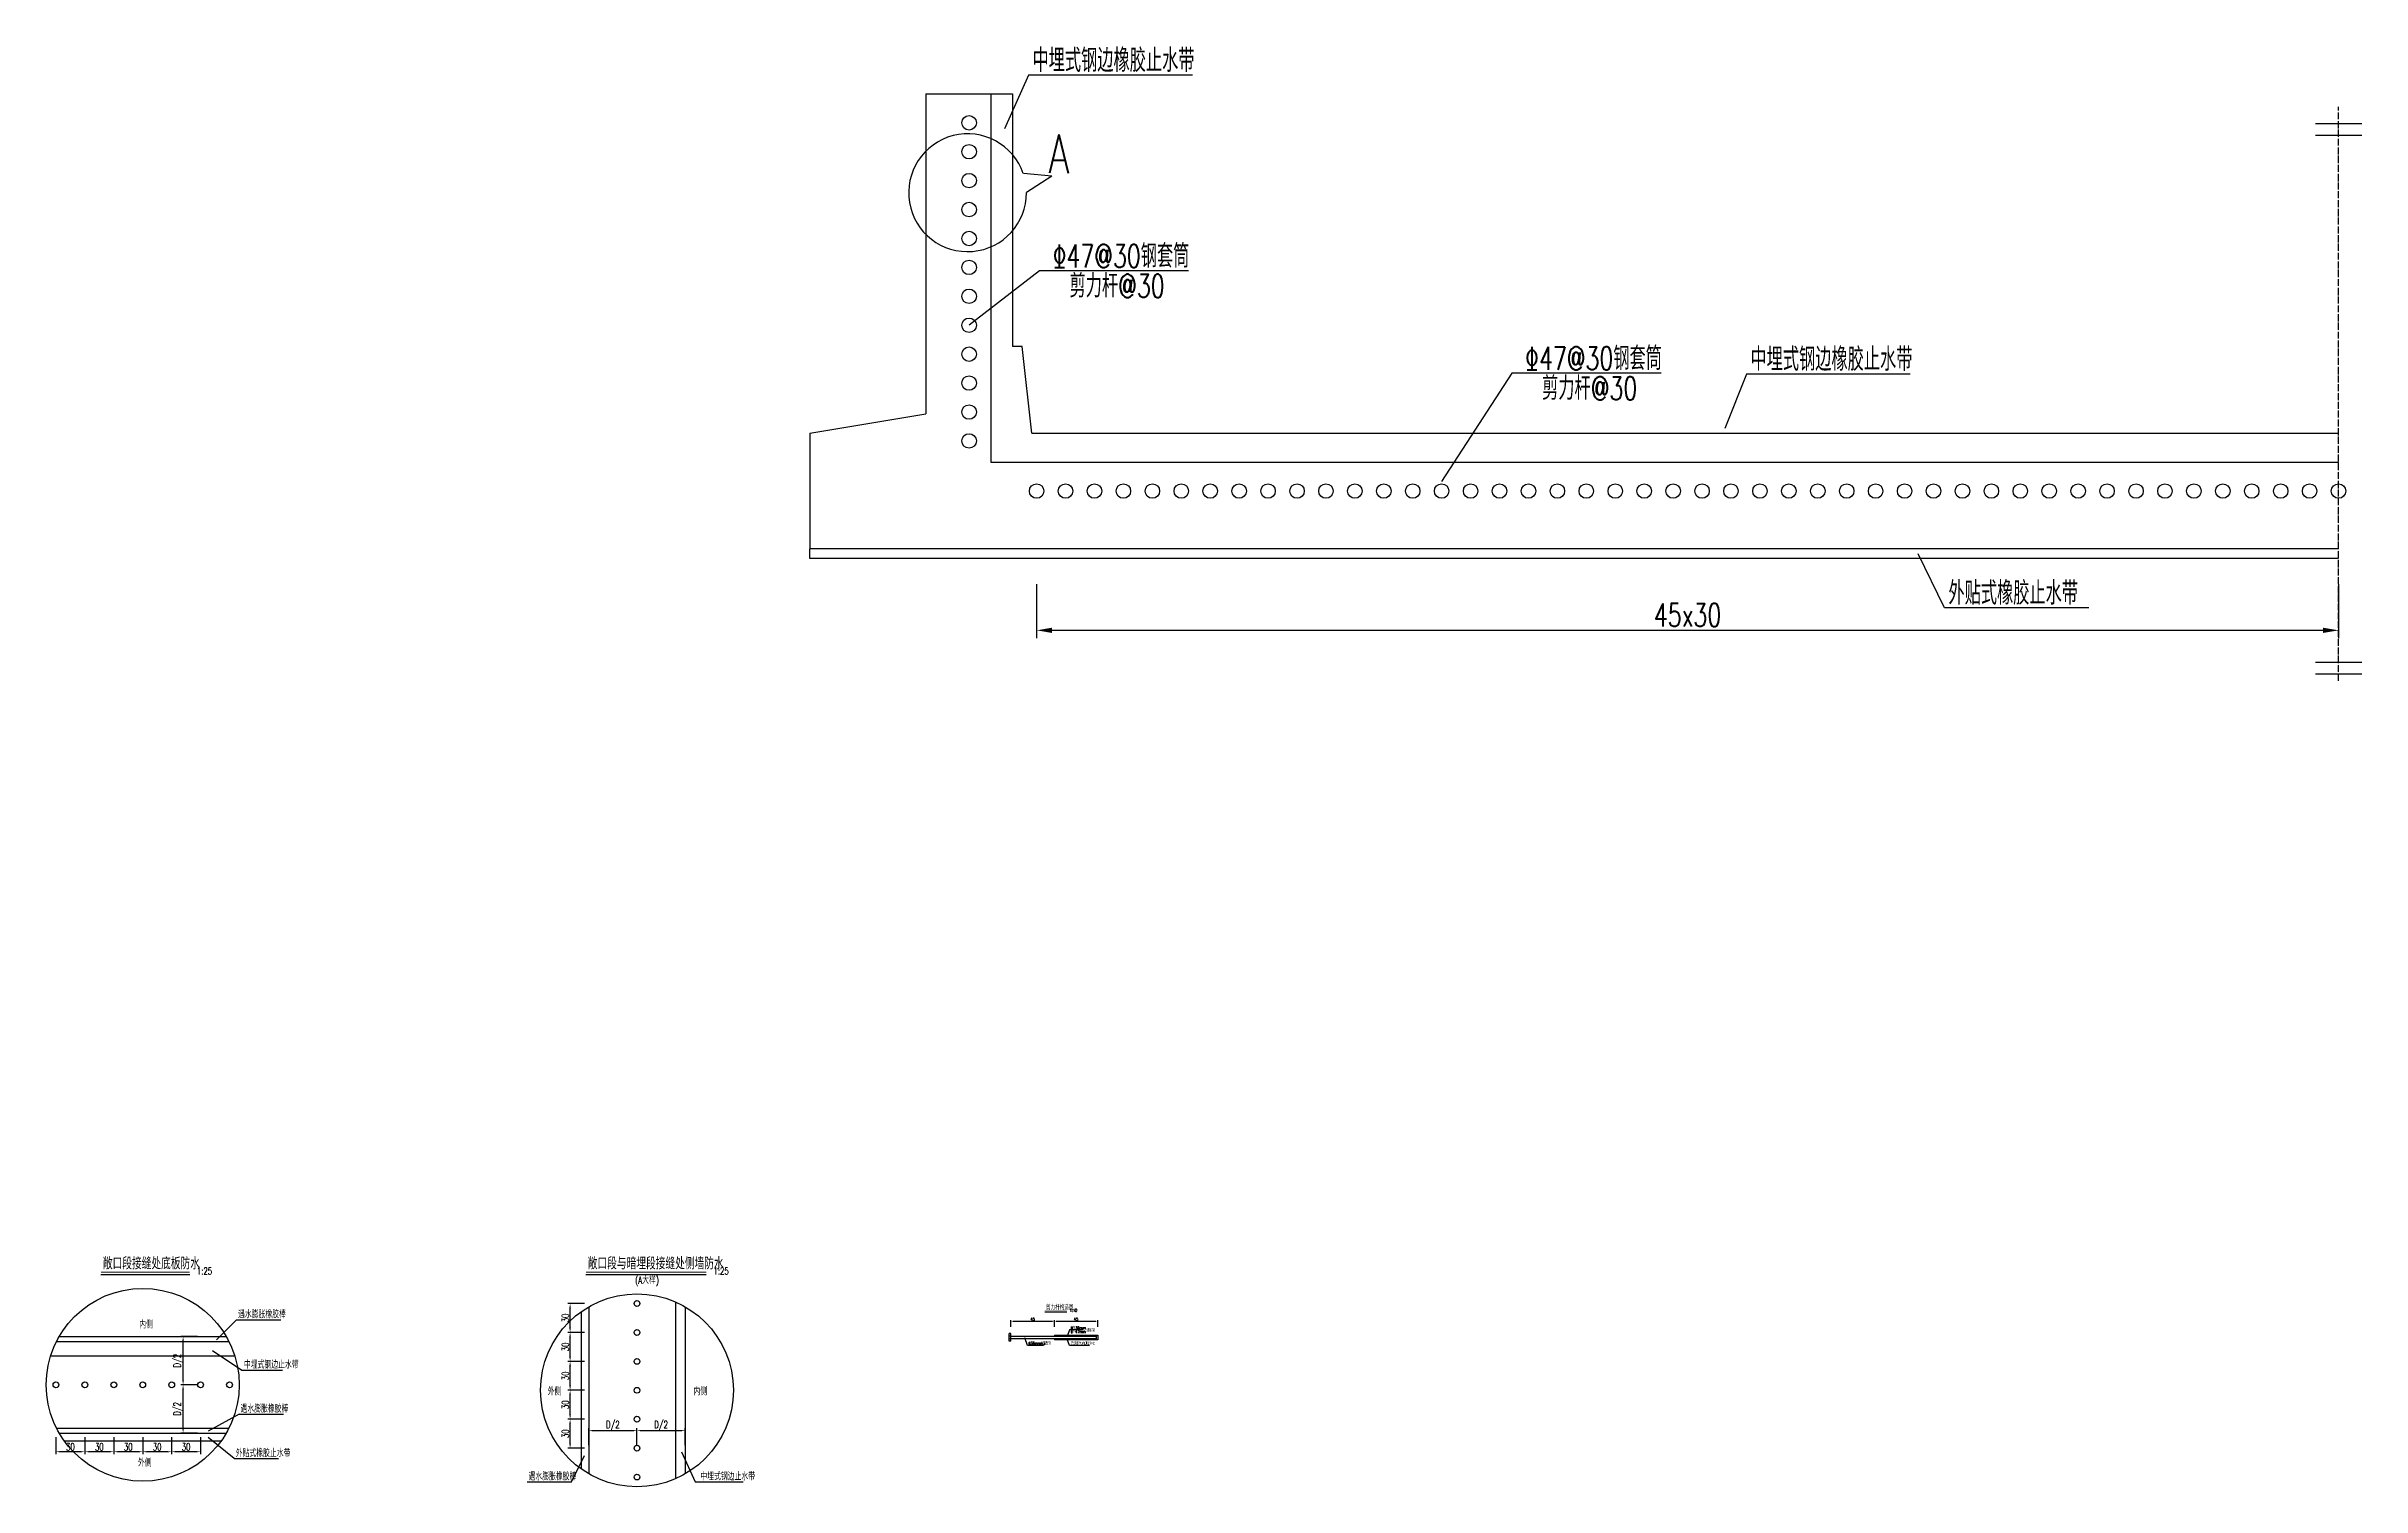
# Model space of a CAD drawing. Header units: millimetres. Extents: x 36 to 14378, y 10350 to 22564.
# Drawn here: x 1199 to 3600, y 10350 to 11844 of the extents above; entities that cross this region are included whole.
import ezdxf

# ---------------------------------------------------------------- set-up
doc = ezdxf.new("R2010")
doc.units = ezdxf.units.MM
doc.header["$LTSCALE"] = 0.3
doc.header["$MEASUREMENT"] = 0
doc.linetypes.add('ACAD_ISO02W100', pattern=[15, 12, -3])
doc.linetypes.add('ACAD_ISO04W100', pattern=[30, 24, -3, 0, -3])
for name, color, linetype in [('中心线', 5, 'ACAD_ISO04W100'), ('文字', 7, 'Continuous'), ('标注', 7, 'Continuous'), ('次轮廓线', 7, 'Continuous'), ('虚线', 2, 'ACAD_ISO02W100'), ('轮廓线', 1, 'Continuous')]:
    doc.layers.add(name, color=color, linetype=linetype)
doc.styles.get("Standard").update_dxf_attribs({"font": 'simplex1.shx', "width": 0.7, "bigfont": 'hztxt.shx'})
doc.dimstyles.new('10', dxfattribs={"dimtxt": 3, "dimasz": 2, "dimexe": 1, "dimexo": 1, "dimgap": 0.5, "dimtad": 1, "dimdec": 1, "dimdsep": 46, "dimtxsty": 'Standard', "dimcen": 0.5, "dimadec": 0, "dimazin": 0, "dimtfac": 1, "dimtdec": 1, "dimtofl": 0, "dimtmove": 2, "dimatfit": 3, "dimfxl": 0, "dimtolj": 1, "dimtzin": 0, "dimarcsym": 0})
doc.dimstyles.new('25', dxfattribs={"dimscale": 2.5, "dimtxt": 3, "dimasz": 2, "dimexe": 1, "dimexo": 1, "dimgap": 0.5, "dimtad": 1, "dimdec": 1, "dimdsep": 46, "dimtxsty": 'Standard', "dimcen": 0.5, "dimadec": 0, "dimazin": 0, "dimtfac": 1, "dimtdec": 1, "dimtofl": 0, "dimtmove": 2, "dimatfit": 3, "dimfxl": 0, "dimtolj": 1, "dimtzin": 0, "dimarcsym": 0})
doc.dimstyles.new('80', dxfattribs={"dimscale": 8, "dimtxt": 3, "dimasz": 2, "dimexe": 1, "dimexo": 1, "dimgap": 0.5, "dimtad": 1, "dimdec": 1, "dimdsep": 46, "dimtxsty": 'Standard', "dimcen": 0.5, "dimadec": 0, "dimazin": 0, "dimtfac": 1, "dimtdec": 1, "dimtofl": 0, "dimtmove": 2, "dimatfit": 3, "dimfxl": 0, "dimtolj": 1, "dimtzin": 0, "dimarcsym": 0})

# ---------------------------------------------------------------- blocks, each defined once
blk = doc.blocks.new('*D34')
at = {"color": 0, "lineweight": -2}
for p, q in [((2226, 11286.2), (2226, 11230.2)), ((3576, 11286.2), (3576, 11230.2)), ((2242, 11238.2), (3560, 11238.2))]:
    blk.add_line(p, q, dxfattribs=at)
at = {"color": 0}
for points in [[(2242, 11240.9), (2242, 11235.5), (2226, 11238.2)], [(3560, 11240.9), (3560, 11235.5), (3576, 11238.2)]]:
    blk.add_solid(points, dxfattribs=at)
at = {"layer": 'Defpoints', "color": 0}
for p in [(2226, 11382.6), (3576, 11382.6), (3576, 11238.2)]:
    blk.add_point(p, dxfattribs=at)
at = {"color": 0, "insert": (2901, 11254.2), "char_height": 24, "attachment_point": 5}
blk.add_mtext('\\A1;45x30', dxfattribs=at)
blk = doc.blocks.new('*D41')
at = {"color": 0, "lineweight": -2}
for p, q in [((1757.3, 10419.9), (1739.8, 10419.9)), ((1742.3, 10394.9), (1742.3, 10414.9)), ((1757.3, 10389.9), (1739.8, 10389.9))]:
    blk.add_line(p, q, dxfattribs=at)
at = {"color": 0}
for points in [[(1741.4, 10414.9), (1743.1, 10414.9), (1742.3, 10419.9)], [(1741.4, 10394.9), (1743.1, 10394.9), (1742.3, 10389.9)]]:
    blk.add_solid(points, dxfattribs=at)
at = {"layer": 'Defpoints', "color": 0}
for p in [(1742.3, 10419.9), (1811.6, 10419.9), (1811.6, 10389.9)]:
    blk.add_point(p, dxfattribs=at)
at = {"color": 0, "insert": (1737.3, 10404.9), "char_height": 7.5, "attachment_point": 5, "rotation": 90}
blk.add_mtext('\\A1;30', dxfattribs=at)
blk = doc.blocks.new('*D36')
at = {"color": 0, "lineweight": -2}
for p, q in [((1757.3, 10449.9), (1739.8, 10449.9)), ((1742.3, 10424.9), (1742.3, 10444.9)), ((1757.3, 10419.9), (1739.8, 10419.9))]:
    blk.add_line(p, q, dxfattribs=at)
at = {"color": 0}
for points in [[(1741.4, 10444.9), (1743.1, 10444.9), (1742.3, 10449.9)], [(1741.4, 10424.9), (1743.1, 10424.9), (1742.3, 10419.9)]]:
    blk.add_solid(points, dxfattribs=at)
at = {"layer": 'Defpoints', "color": 0}
for p in [(1742.3, 10449.9), (1811.6, 10449.9), (1811.6, 10419.9)]:
    blk.add_point(p, dxfattribs=at)
at = {"color": 0, "insert": (1737.3, 10434.9), "char_height": 7.5, "attachment_point": 5, "rotation": 90}
blk.add_mtext('\\A1;30', dxfattribs=at)
blk = doc.blocks.new('*D37')
at = {"color": 0, "lineweight": -2}
for p, q in [((1757.3, 10479.9), (1739.8, 10479.9)), ((1742.3, 10454.9), (1742.3, 10474.9)), ((1757.3, 10449.9), (1739.8, 10449.9))]:
    blk.add_line(p, q, dxfattribs=at)
at = {"color": 0}
for points in [[(1741.4, 10474.9), (1743.1, 10474.9), (1742.3, 10479.9)], [(1741.4, 10454.9), (1743.1, 10454.9), (1742.3, 10449.9)]]:
    blk.add_solid(points, dxfattribs=at)
at = {"layer": 'Defpoints', "color": 0}
for p in [(1742.3, 10479.9), (1811.6, 10479.9), (1811.6, 10449.9)]:
    blk.add_point(p, dxfattribs=at)
at = {"color": 0, "insert": (1737.3, 10464.9), "char_height": 7.5, "attachment_point": 5, "rotation": 90}
blk.add_mtext('\\A1;30', dxfattribs=at)
blk = doc.blocks.new('*D38')
at = {"color": 0, "lineweight": -2}
for p, q in [((1757.3, 10509.9), (1739.8, 10509.9)), ((1742.3, 10484.9), (1742.3, 10504.9)), ((1757.3, 10479.9), (1739.8, 10479.9))]:
    blk.add_line(p, q, dxfattribs=at)
at = {"color": 0}
for points in [[(1741.4, 10504.9), (1743.1, 10504.9), (1742.3, 10509.9)], [(1741.4, 10484.9), (1743.1, 10484.9), (1742.3, 10479.9)]]:
    blk.add_solid(points, dxfattribs=at)
at = {"layer": 'Defpoints', "color": 0}
for p in [(1742.3, 10509.9), (1811.6, 10509.9), (1811.6, 10479.9)]:
    blk.add_point(p, dxfattribs=at)
at = {"color": 0, "insert": (1737.3, 10494.9), "char_height": 7.5, "attachment_point": 5, "rotation": 90}
blk.add_mtext('\\A1;30', dxfattribs=at)
blk = doc.blocks.new('*D39')
at = {"color": 0, "lineweight": -2}
for p, q in [((1761.6, 10393.1), (1761.6, 10410.6)), ((1766.6, 10408.1), (1806.6, 10408.1)), ((1811.6, 10393.1), (1811.6, 10410.6))]:
    blk.add_line(p, q, dxfattribs=at)
at = {"color": 0}
for points in [[(1766.6, 10408.9), (1766.6, 10407.2), (1761.6, 10408.1)], [(1806.6, 10408.9), (1806.6, 10407.2), (1811.6, 10408.1)]]:
    blk.add_solid(points, dxfattribs=at)
at = {"layer": 'Defpoints', "color": 0}
for p in [(1811.6, 10408.1), (1811.6, 10389.9), (1761.6, 10363.3)]:
    blk.add_point(p, dxfattribs=at)
at = {"color": 0, "insert": (1786.6, 10413.1), "char_height": 7.5, "attachment_point": 5}
blk.add_mtext('\\A1;D/2', dxfattribs=at)
blk = doc.blocks.new('*D35')
at = {"color": 0, "lineweight": -2}
for p, q in [((1811.6, 10393.1), (1811.6, 10410.6)), ((1816.6, 10408.1), (1856.6, 10408.1)), ((1861.6, 10393.1), (1861.6, 10410.6))]:
    blk.add_line(p, q, dxfattribs=at)
at = {"color": 0}
for points in [[(1816.6, 10408.9), (1816.6, 10407.2), (1811.6, 10408.1)], [(1856.6, 10408.9), (1856.6, 10407.2), (1861.6, 10408.1)]]:
    blk.add_solid(points, dxfattribs=at)
at = {"layer": 'Defpoints', "color": 0}
for p in [(1861.6, 10408.1), (1811.6, 10389.9), (1861.6, 10363.3)]:
    blk.add_point(p, dxfattribs=at)
at = {"color": 0, "insert": (1836.6, 10413.1), "char_height": 7.5, "attachment_point": 5}
blk.add_mtext('\\A1;D/2', dxfattribs=at)
blk = doc.blocks.new('*D40')
at = {"color": 0, "lineweight": -2}
for p, q in [((1757.3, 10539.9), (1739.8, 10539.9)), ((1742.3, 10514.9), (1742.3, 10534.9)), ((1757.3, 10509.9), (1739.8, 10509.9))]:
    blk.add_line(p, q, dxfattribs=at)
at = {"color": 0}
for points in [[(1741.4, 10534.9), (1743.1, 10534.9), (1742.3, 10539.9)], [(1741.4, 10514.9), (1743.1, 10514.9), (1742.3, 10509.9)]]:
    blk.add_solid(points, dxfattribs=at)
at = {"layer": 'Defpoints', "color": 0}
for p in [(1742.3, 10539.9), (1811.6, 10539.9), (1811.6, 10509.9)]:
    blk.add_point(p, dxfattribs=at)
at = {"color": 0, "insert": (1737.3, 10524.9), "char_height": 7.5, "attachment_point": 5, "rotation": 90}
blk.add_mtext('\\A1;30', dxfattribs=at)
blk = doc.blocks.new('*D42')
at = {"color": 0, "lineweight": -2}
for p, q in [((2199.4, 10515.7), (2199.4, 10522.7)), ((2201.4, 10521.7), (2242.4, 10521.7)), ((2244.4, 10515.7), (2244.4, 10522.7))]:
    blk.add_line(p, q, dxfattribs=at)
at = {"color": 0}
for points in [[(2201.4, 10522), (2201.4, 10521.4), (2199.4, 10521.7)], [(2242.4, 10522), (2242.4, 10521.4), (2244.4, 10521.7)]]:
    blk.add_solid(points, dxfattribs=at)
at = {"layer": 'Defpoints', "color": 0}
for p in [(2244.4, 10521.7), (2199.4, 10508.7), (2244.4, 10507.2)]:
    blk.add_point(p, dxfattribs=at)
at = {"color": 0, "insert": (2221.9, 10523.7), "char_height": 3, "attachment_point": 5}
blk.add_mtext('\\A1;45', dxfattribs=at)
blk = doc.blocks.new('*D43')
at = {"color": 0, "lineweight": -2}
for p, q in [((2244.4, 10515.7), (2244.4, 10522.7)), ((2246.4, 10521.7), (2287.4, 10521.7)), ((2289.4, 10515.7), (2289.4, 10522.7))]:
    blk.add_line(p, q, dxfattribs=at)
at = {"color": 0}
for points in [[(2246.4, 10522), (2246.4, 10521.4), (2244.4, 10521.7)], [(2287.4, 10522), (2287.4, 10521.4), (2289.4, 10521.7)]]:
    blk.add_solid(points, dxfattribs=at)
at = {"layer": 'Defpoints', "color": 0}
for p in [(2289.4, 10521.7), (2244.4, 10507.2), (2289.4, 10507.2)]:
    blk.add_point(p, dxfattribs=at)
at = {"color": 0, "insert": (2266.9, 10523.7), "char_height": 3, "attachment_point": 5}
blk.add_mtext('\\A1;45', dxfattribs=at)
blk = doc.blocks.new('*D64')
at = {"color": 0, "lineweight": -2}
for p, q in [((1329.1, 10401.2), (1329.1, 10383.7)), ((1359.1, 10401.2), (1359.1, 10383.7)), ((1354.1, 10386.2), (1334.1, 10386.2))]:
    blk.add_line(p, q, dxfattribs=at)
at = {"color": 0}
for points in [[(1334.1, 10387), (1334.1, 10385.4), (1329.1, 10386.2)], [(1354.1, 10387), (1354.1, 10385.4), (1359.1, 10386.2)]]:
    blk.add_solid(points, dxfattribs=at)
at = {"layer": 'Defpoints', "color": 0}
for p in [(1329.1, 10455.6), (1359.1, 10455.6), (1329.1, 10386.2)]:
    blk.add_point(p, dxfattribs=at)
at = {"color": 0, "insert": (1344.1, 10391.2), "char_height": 7.5, "attachment_point": 5}
blk.add_mtext('\\A1;30', dxfattribs=at)
blk = doc.blocks.new('*D65')
at = {"color": 0, "lineweight": -2}
for p, q in [((1299.1, 10401.2), (1299.1, 10383.7)), ((1329.1, 10401.2), (1329.1, 10383.7)), ((1324.1, 10386.2), (1304.1, 10386.2))]:
    blk.add_line(p, q, dxfattribs=at)
at = {"color": 0}
for points in [[(1304.1, 10387), (1304.1, 10385.4), (1299.1, 10386.2)], [(1324.1, 10387), (1324.1, 10385.4), (1329.1, 10386.2)]]:
    blk.add_solid(points, dxfattribs=at)
at = {"layer": 'Defpoints', "color": 0}
for p in [(1299.1, 10455.6), (1329.1, 10455.6), (1299.1, 10386.2)]:
    blk.add_point(p, dxfattribs=at)
at = {"color": 0, "insert": (1314.1, 10391.2), "char_height": 7.5, "attachment_point": 5}
blk.add_mtext('\\A1;30', dxfattribs=at)
blk = doc.blocks.new('*D66')
at = {"color": 0, "lineweight": -2}
for p, q in [((1269.1, 10401.2), (1269.1, 10383.7)), ((1299.1, 10401.2), (1299.1, 10383.7)), ((1294.1, 10386.2), (1274.1, 10386.2))]:
    blk.add_line(p, q, dxfattribs=at)
at = {"color": 0}
for points in [[(1274.1, 10387), (1274.1, 10385.4), (1269.1, 10386.2)], [(1294.1, 10387), (1294.1, 10385.4), (1299.1, 10386.2)]]:
    blk.add_solid(points, dxfattribs=at)
at = {"layer": 'Defpoints', "color": 0}
for p in [(1269.1, 10455.6), (1299.1, 10455.6), (1269.1, 10386.2)]:
    blk.add_point(p, dxfattribs=at)
at = {"color": 0, "insert": (1284.1, 10391.2), "char_height": 7.5, "attachment_point": 5}
blk.add_mtext('\\A1;30', dxfattribs=at)
blk = doc.blocks.new('*D67')
at = {"color": 0, "lineweight": -2}
for p, q in [((1239.1, 10401.2), (1239.1, 10383.7)), ((1269.1, 10401.2), (1269.1, 10383.7)), ((1264.1, 10386.2), (1244.1, 10386.2))]:
    blk.add_line(p, q, dxfattribs=at)
at = {"color": 0}
for points in [[(1244.1, 10387), (1244.1, 10385.4), (1239.1, 10386.2)], [(1264.1, 10387), (1264.1, 10385.4), (1269.1, 10386.2)]]:
    blk.add_solid(points, dxfattribs=at)
at = {"layer": 'Defpoints', "color": 0}
for p in [(1239.1, 10455.6), (1269.1, 10455.6), (1239.1, 10386.2)]:
    blk.add_point(p, dxfattribs=at)
at = {"color": 0, "insert": (1254.1, 10391.2), "char_height": 7.5, "attachment_point": 5}
blk.add_mtext('\\A1;30', dxfattribs=at)
blk = doc.blocks.new('*D68')
at = {"color": 0, "lineweight": -2}
for p, q in [((1356, 10455.6), (1338.5, 10455.6)), ((1341, 10410.6), (1341, 10450.6)), ((1356, 10405.6), (1338.5, 10405.6))]:
    blk.add_line(p, q, dxfattribs=at)
at = {"color": 0}
for points in [[(1340.1, 10450.6), (1341.8, 10450.6), (1341, 10455.6)], [(1340.1, 10410.6), (1341.8, 10410.6), (1341, 10405.6)]]:
    blk.add_solid(points, dxfattribs=at)
at = {"layer": 'Defpoints', "color": 0}
for p in [(1341, 10455.6), (1359.1, 10455.6), (1385.7, 10405.6)]:
    blk.add_point(p, dxfattribs=at)
at = {"color": 0, "insert": (1336, 10430.6), "char_height": 7.5, "attachment_point": 5, "rotation": 90}
blk.add_mtext('\\A1;D/2', dxfattribs=at)
blk = doc.blocks.new('*D63')
at = {"color": 0, "lineweight": -2}
for p, q in [((1356, 10505.6), (1338.5, 10505.6)), ((1341, 10460.6), (1341, 10500.6)), ((1356, 10455.6), (1338.5, 10455.6))]:
    blk.add_line(p, q, dxfattribs=at)
at = {"color": 0}
for points in [[(1340.1, 10500.6), (1341.8, 10500.6), (1341, 10505.6)], [(1340.1, 10460.6), (1341.8, 10460.6), (1341, 10455.6)]]:
    blk.add_solid(points, dxfattribs=at)
at = {"layer": 'Defpoints', "color": 0}
for p in [(1341, 10505.6), (1385.7, 10505.6), (1359.1, 10455.6)]:
    blk.add_point(p, dxfattribs=at)
at = {"color": 0, "insert": (1336, 10480.6), "char_height": 7.5, "attachment_point": 5, "rotation": 90}
blk.add_mtext('\\A1;D/2', dxfattribs=at)
blk = doc.blocks.new('*D69')
at = {"color": 0, "lineweight": -2}
for p, q in [((1209.1, 10401.2), (1209.1, 10383.7)), ((1239.1, 10401.2), (1239.1, 10383.7)), ((1234.1, 10386.2), (1214.1, 10386.2))]:
    blk.add_line(p, q, dxfattribs=at)
at = {"color": 0}
for points in [[(1214.1, 10387), (1214.1, 10385.4), (1209.1, 10386.2)], [(1234.1, 10387), (1234.1, 10385.4), (1239.1, 10386.2)]]:
    blk.add_solid(points, dxfattribs=at)
at = {"layer": 'Defpoints', "color": 0}
for p in [(1209.1, 10455.6), (1239.1, 10455.6), (1209.1, 10386.2)]:
    blk.add_point(p, dxfattribs=at)
at = {"color": 0, "insert": (1224.1, 10391.2), "char_height": 7.5, "attachment_point": 5}
blk.add_mtext('\\A1;30', dxfattribs=at)

msp = doc.modelspace()

# ---------------------------------------------------------------- linework, layer by layer
for p, q in [((2217.71, 11813.91), (2192.7, 11758.39)), ((2387.51, 11813.91), (2217.71, 11813.91)), ((2241.91, 11709.12), (2212.24, 11711.92)), ((2241.91, 11709.12), (2215.54, 11692.37)), ((2228.9, 11611.01), (2156.01, 11554.65)), ((2383.54, 11611.01), (2228.9, 11611.01)), ((2718.9, 11504.82), (2646.01, 11392.65)), ((2873.54, 11504.82), (2718.9, 11504.82)), ((2962.14, 11503.91), (2939.65, 11447.54)), ((3131.94, 11503.91), (2962.14, 11503.91)), ((3167.45, 11261.39), (3139.95, 11317.56)), ((3317.2, 11261.39), (3167.45, 11261.39)), ((1255.81, 10569.96), (1347.81, 10569.96)), ((1758.62, 10569.96), (1883.47, 10569.96)), ((1396.5, 10523.13), (1375.51, 10502.35)), ((1396.5, 10523.13), (1442.3, 10523.13)), ((2234.46, 10531.29), (2257.29, 10531.29)), ((2216.48, 10496.43), (2213.89, 10504.33)), ((2233, 10496.43), (2216.48, 10496.43)), ((2260.18, 10496.43), (2257.59, 10502.83)), ((2260.18, 10512.57), (2258.19, 10506.76)), ((2274.13, 10512.57), (2260.18, 10512.57)), ((2280.91, 10496.43), (2260.18, 10496.43)), ((1371.54, 10491.27), (1401.74, 10470.86)), ((1401.74, 10470.86), (1444.01, 10470.86)), ((1399.13, 10425.16), (1366.88, 10407.46)), ((1399.13, 10425.16), (1444.93, 10425.16)), ((1394.1, 10379.08), (1366.88, 10401.09)), ((1394.1, 10379.08), (1439.9, 10379.08)), ((1743.58, 10354.95), (1757.14, 10382.18)), ((1857.68, 10385.98), (1871.83, 10354.95)), ((1697.77, 10354.95), (1743.58, 10354.95)), ((1871.83, 10354.95), (1921.74, 10354.95))]:
    msp.add_line(p, q)
for points, const_width in [([(1255.81, 10572.46), (1347.81, 10572.46)], 1), ([(1758.62, 10572.46), (1883.47, 10572.46)], 1), ([(2234.46, 10532.29), (2257.29, 10532.29)], 0.4)]:
    msp.add_lwpolyline(points, dxfattribs=dict(const_width=const_width))
for centre, radius in [((2156.01, 11764.65), 7.5), ((2156.01, 11734.65), 7.5), ((2156.01, 11704.65), 7.5), ((2156.01, 11674.65), 7.5), ((2156.01, 11644.65), 7.5), ((2156.01, 11614.65), 7.5), ((2156.01, 11584.65), 7.5), ((2156.01, 11554.65), 7.5), ((2156.01, 11524.65), 7.5), ((2156.01, 11494.65), 7.5), ((2156.01, 11464.65), 7.5), ((2156.01, 11434.65), 7.5), ((2226.01, 11382.65), 7.5), ((2256.01, 11382.65), 7.5), ((2286.01, 11382.65), 7.5), ((2316.01, 11382.65), 7.5), ((2346.01, 11382.65), 7.5), ((2376.01, 11382.65), 7.5), ((2406.01, 11382.65), 7.5), ((2436.01, 11382.65), 7.5), ((2466.01, 11382.65), 7.5), ((2496.01, 11382.65), 7.5), ((2526.01, 11382.65), 7.5), ((2556.01, 11382.65), 7.5), ((2586.01, 11382.65), 7.5), ((2616.01, 11382.65), 7.5), ((2646.01, 11382.65), 7.5), ((2676.01, 11382.65), 7.5), ((2706.01, 11382.65), 7.5), ((2736.01, 11382.65), 7.5), ((2766.01, 11382.65), 7.5), ((2796.01, 11382.65), 7.5), ((2826.01, 11382.65), 7.5), ((2856.01, 11382.65), 7.5), ((2886.01, 11382.65), 7.5), ((2916.01, 11382.65), 7.5), ((2946.01, 11382.65), 7.5), ((2976.01, 11382.65), 7.5), ((3006.01, 11382.65), 7.5), ((3036.01, 11382.65), 7.5), ((3066.01, 11382.65), 7.5), ((3096.01, 11382.65), 7.5), ((3126.01, 11382.65), 7.5), ((3156.01, 11382.65), 7.5), ((3186.01, 11382.65), 7.5), ((3216.01, 11382.65), 7.5), ((3246.01, 11382.65), 7.5), ((3276.01, 11382.65), 7.5), ((3306.01, 11382.65), 7.5), ((3336.01, 11382.65), 7.5), ((3366.01, 11382.65), 7.5), ((3396.01, 11382.65), 7.5), ((3426.01, 11382.65), 7.5), ((3456.01, 11382.65), 7.5), ((3486.01, 11382.65), 7.5), ((3516.01, 11382.65), 7.5), ((3546.01, 11382.65), 7.5), ((3576.01, 11382.65), 7.5), ((1299.14, 10455.59), 100), ((1811.64, 10449.91), 100), ((1811.64, 10539.91), 3), ((1811.64, 10509.91), 3), ((1811.64, 10479.91), 3), ((1209.14, 10455.59), 3), ((1239.14, 10455.59), 3), ((1269.14, 10455.59), 3), ((1299.14, 10455.59), 3), ((1329.14, 10455.59), 3), ((1359.14, 10455.59), 3), ((1389.14, 10455.59), 3), ((1811.64, 10449.91), 3), ((1811.64, 10419.91), 3), ((1811.64, 10389.91), 3), ((1811.64, 10359.91), 3)]:
    msp.add_circle(centre, radius)
msp.add_arc((2154.44, 11692.1), 61.1, 18.93262, 0.25483)
at = {"layer": '中心线'}
msp.add_line((3576.01, 11185.88), (3576.01, 11781.26), dxfattribs=at)
at = {"layer": '标注'}
for p, q in [((3552.01, 11763.91), (3600.01, 11763.91)), ((3552.01, 11751.91), (3600.01, 11751.91)), ((3552.01, 11205.23), (3600.01, 11205.23)), ((3552.01, 11193.23), (3600.01, 11193.23))]:
    msp.add_line(p, q, dxfattribs=at)
at = {"layer": '次轮廓线'}
for p, q in [((2111.01, 11794.65), (2201.01, 11794.65)), ((2111.01, 11794.65), (2111.01, 11462.65)), ((2201.01, 11794.65), (2201.01, 11532.65)), ((2211.01, 11532.65), (2201.01, 11532.65)), ((2221.12, 11442.65), (2211.01, 11532.65)), ((1991.01, 11442.65), (2111.01, 11462.65)), ((1991.01, 11442.65), (1991.01, 11322.65)), ((2221.12, 11442.65), (3576.01, 11442.65)), ((3576.01, 11322.65), (1991.01, 11322.65)), ((1761.64, 10536.52), (1761.64, 10363.31)), ((1861.64, 10536.52), (1861.64, 10363.31)), ((1209.84, 10500.59), (1388.44, 10500.59)), ((1212.54, 10505.59), (1385.74, 10505.59)), ((2197.41, 10500.73), (2197.41, 10508.73)), ((2199.41, 10508.73), (2197.41, 10508.73)), ((2199.41, 10500.73), (2197.41, 10500.73)), ((2199.41, 10500.73), (2199.41, 10508.73)), ((1209.84, 10410.59), (1388.44, 10410.59)), ((1212.54, 10405.59), (1385.74, 10405.59))]:
    msp.add_line(p, q, dxfattribs=at)
at = {"layer": '虚线'}
for p, q in [((2199.41, 10506.23), (2197.41, 10506.23)), ((2199.41, 10503.23), (2197.41, 10503.23))]:
    msp.add_line(p, q, dxfattribs=at)
at = {"layer": '轮廓线'}
for p, q in [((2178.51, 11794.65), (2178.51, 11412.65)), ((2178.51, 11412.65), (3576.01, 11412.65)), ((1991.01, 11312.65), (1991.01, 11322.65)), ((3576.01, 11312.65), (1991.01, 11312.65)), ((1851.64, 10541.56), (1851.64, 10358.26)), ((1753.64, 10531.38), (1753.64, 10368.45)), ((2199.41, 10506.23), (2287.91, 10506.23)), ((2287.91, 10503.23), (2199.41, 10503.23)), ((2244.41, 10507.23), (2289.41, 10507.23)), ((2244.41, 10507.23), (2244.41, 10506.23)), ((2244.41, 10503.23), (2244.41, 10502.23)), ((2289.41, 10502.23), (2244.41, 10502.23)), ((2287.91, 10506.23), (2287.91, 10503.23)), ((2289.41, 10507.23), (2289.41, 10502.23)), ((1203.75, 10485.59), (1394.53, 10485.59)), ((1217.68, 10397.59), (1380.6, 10397.59))]:
    msp.add_line(p, q, dxfattribs=at)

# ---------------------------------------------------------------- texts
at = {"layer": '文字', "width": 0.7}
for s, height, p in [('中埋式钢边橡胶止水带', 24, (2221.73, 11817.36)), ('A', 40, (2238.33, 11712.56)), ('%%13147@30钢套筒', 24, (2242.57, 11614.46)), ('剪力杆@30', 24, (2260.15, 11583.47)), ('%%13147@30钢套筒', 24, (2732.57, 11508.27)), ('中埋式钢边橡胶止水带', 24, (2966.17, 11507.35)), ('剪力杆@30', 24, (2750.15, 11477.27)), ('外贴式橡胶止水带', 24, (3171.48, 11264.84)), ('敞口段接缝处底板防水', 12.5, (1257.8, 10575.3)), ('敞口段与暗埋段接缝处侧墙防水', 12.5, (1760.61, 10575.3)), ('1:25', 7.5, (1355.31, 10569.96)), ('(A大样)', 7.5, (1809.81, 10560.31)), ('1:25', 7.5, (1890.97, 10569.96)), ('内侧', 7.5, (1295.52, 10514.13)), ('遇水膨胀橡胶棒', 7.5, (1397.94, 10524.78)), ('剪力杆构造图', 5, (2235.84, 10533.37)), ('1:10', 3, (2260.29, 10531.29)), ('%%131内39mm', 3, (2261.43, 10513.18)), ('%%13136mmA3圆钢', 3, (2217.73, 10497.05)), ('无缝钢管内侧涂黄油', 3, (2261.43, 10497.05)), ('%%131外47mm', 3, (2261.43, 10509.11)), ('无缝钢管', 3, (2274.94, 10510.65)), ('中埋式钢边止水带', 7.5, (1404.09, 10472.52)), ('外侧', 7.5, (1718.99, 10444.8)), ('内侧', 7.5, (1870.16, 10444.8)), ('遇水膨胀橡胶棒', 7.5, (1400.56, 10426.81)), ('外侧', 7.5, (1294.23, 10370.94)), ('外贴式橡胶止水带', 7.5, (1395.54, 10380.74)), ('遇水膨胀橡胶棒 ', 7.5, (1699.21, 10356.61)), ('中埋式钢边止水带', 7.5, (1877.37, 10356.61))]:
    msp.add_text(s, height=height, dxfattribs=at).set_placement(p)

# ---------------------------------------------------------------- dimensions: what is measured, and where the dimension line sits
for base, p1, p2, text, dimstyle, picture, middle in [((3576.01, 11238.19), (2226.01, 11382.65), (3576.01, 11382.65), '45x30', '80', '*D34', (2901.01, 11254.19)), ((1811.64, 10408.08), (1761.64, 10363.31), (1811.64, 10389.91), 'D/2', '25', '*D39', (1786.64, 10413.08)), ((1861.64, 10408.08), (1811.64, 10389.91), (1861.64, 10363.31), 'D/2', '25', '*D35', (1836.64, 10413.08))]:
    dim = msp.add_linear_dim(base=base, p1=p1, p2=p2, text=text, dimstyle=dimstyle)
    dim.commit()
    dim.dimension.update_dxf_attribs({"geometry": picture, "text_midpoint": middle})
for base, p1, p2, angle, picture, middle in [((1742.27, 10539.91), (1811.64, 10509.91), (1811.64, 10539.91), 90, '*D40', (1737.27, 10524.91)), ((1742.27, 10509.91), (1811.64, 10479.91), (1811.64, 10509.91), 90, '*D38', (1737.27, 10494.91)), ((1742.27, 10479.91), (1811.64, 10449.91), (1811.64, 10479.91), 90, '*D37', (1737.27, 10464.91)), ((1209.14, 10386.22), (1239.14, 10455.59), (1209.14, 10455.59), 180, '*D69', (1224.14, 10391.22)), ((1239.14, 10386.22), (1269.14, 10455.59), (1239.14, 10455.59), 180, '*D67', (1254.14, 10391.22)), ((1269.14, 10386.22), (1299.14, 10455.59), (1269.14, 10455.59), 180, '*D66', (1284.14, 10391.22)), ((1299.14, 10386.22), (1329.14, 10455.59), (1299.14, 10455.59), 180, '*D65', (1314.14, 10391.22)), ((1329.14, 10386.22), (1359.14, 10455.59), (1329.14, 10455.59), 180, '*D64', (1344.14, 10391.22)), ((1742.27, 10449.91), (1811.64, 10419.91), (1811.64, 10449.91), 90, '*D36', (1737.27, 10434.91)), ((1742.27, 10419.91), (1811.64, 10389.91), (1811.64, 10419.91), 90, '*D41', (1737.27, 10404.91))]:
    dim = msp.add_linear_dim(base=base, p1=p1, p2=p2, angle=angle, dimstyle='25')
    dim.commit()
    dim.dimension.update_dxf_attribs({"geometry": picture, "text_midpoint": middle})
for base, p1, p2, picture, middle in [((2244.41, 10521.69), (2199.41, 10508.73), (2244.41, 10507.23), '*D42', (2221.91, 10523.69)), ((2289.41, 10521.69), (2244.41, 10507.23), (2289.41, 10507.23), '*D43', (2266.91, 10523.69))]:
    dim = msp.add_linear_dim(base=base, p1=p1, p2=p2, dimstyle='10')
    dim.commit()
    dim.dimension.update_dxf_attribs({"geometry": picture, "text_midpoint": middle})
for base, p1, p2, picture, middle in [((1340.98, 10505.59), (1359.14, 10455.59), (1385.74, 10505.59), '*D63', (1335.98, 10480.59)), ((1340.98, 10455.59), (1385.74, 10405.59), (1359.14, 10455.59), '*D68', (1335.98, 10430.59))]:
    dim = msp.add_linear_dim(base=base, p1=p1, p2=p2, angle=90, text='D/2', dimstyle='25')
    dim.commit()
    dim.dimension.update_dxf_attribs({"geometry": picture, "text_midpoint": middle})

doc.saveas('drawing.dxf')
